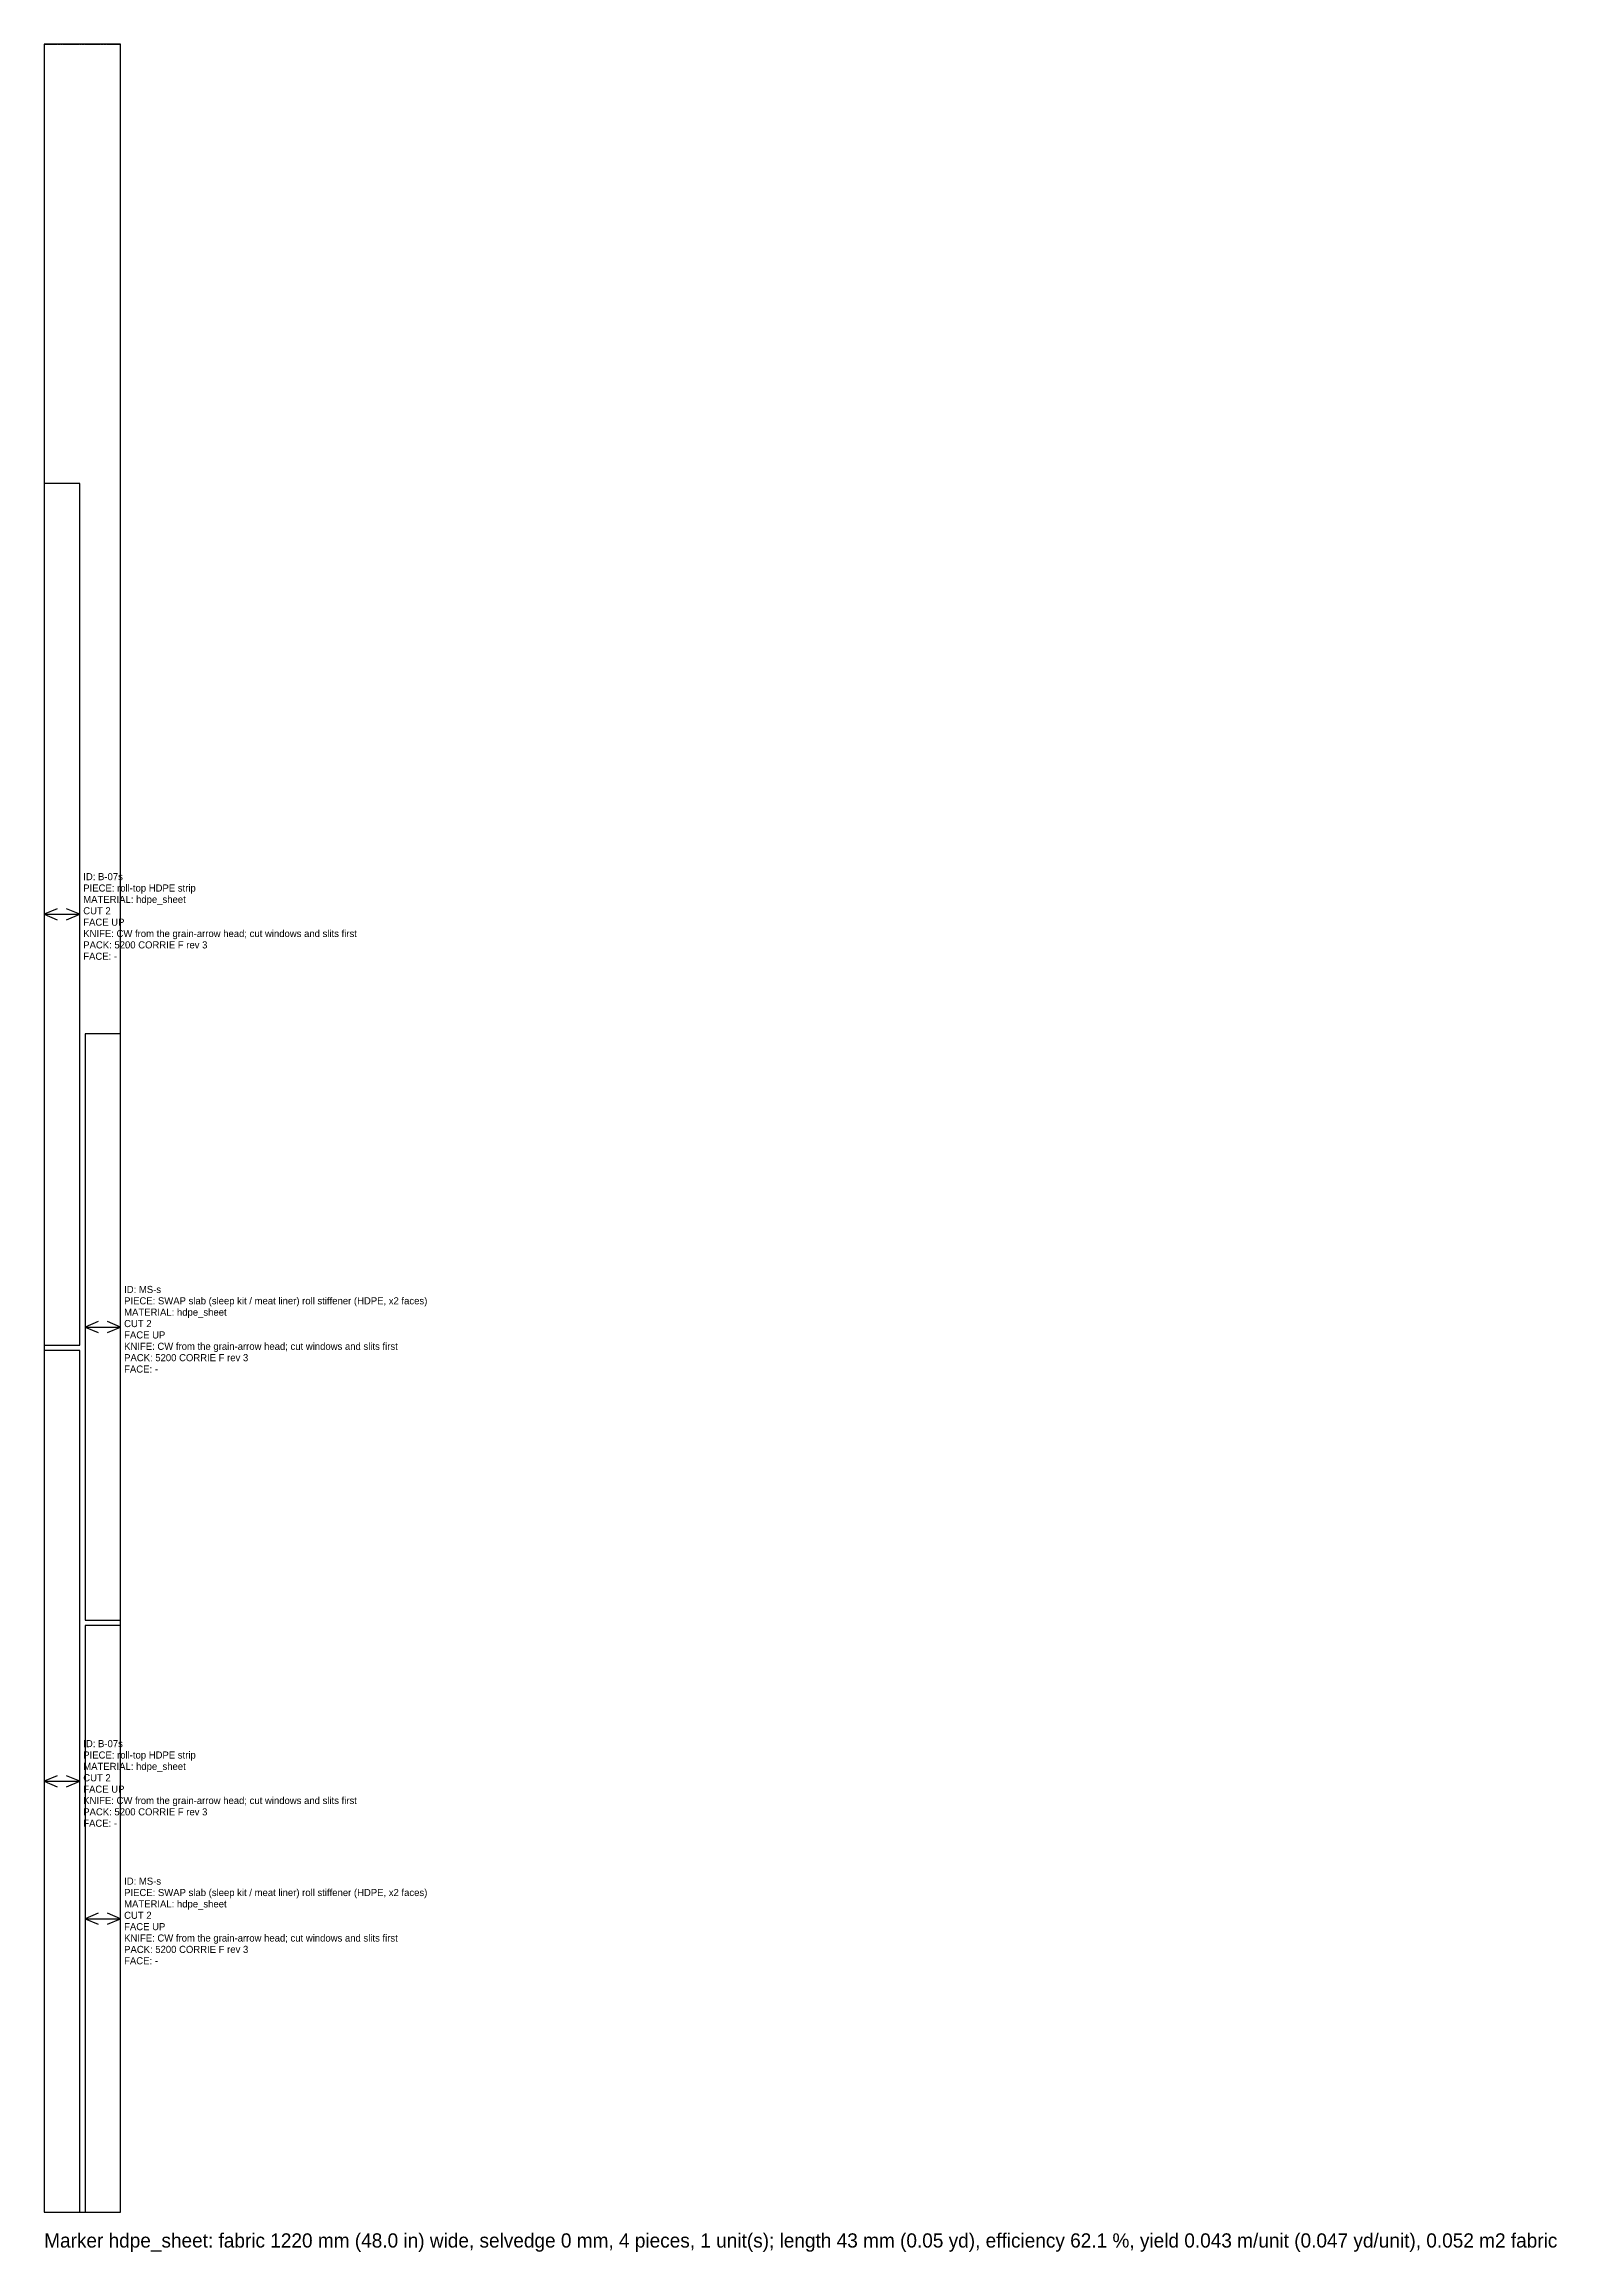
# Model space of a CAD drawing. Header units: millimetres. Extents: x 0 to 851, y -22 to 1220.
import ezdxf

# ---------------------------------------------------------------- set-up
doc = ezdxf.new("R2010")
doc.units = ezdxf.units.MM
doc.linetypes.add('DASHED', pattern=[1.524, 1.27, -0.254])
for name, color, linetype in [('CUT', 7, 'Continuous'), ('GRAIN', 5, 'Continuous'), ('SEW', 3, 'Continuous'), ('TEXT', 2, 'Continuous')]:
    doc.layers.add(name, color=color, linetype=linetype)

msp = doc.modelspace()

# ---------------------------------------------------------------- linework, layer by layer
at = {"layer": 'CUT'}
for points in [[(0, 972.7), (0, 487.8), (20, 487.8), (20, 972.7)], [(23, 663), (23, 333), (43, 333), (43, 663)], [(0, 484.8), (0, 0), (20, 0), (20, 484.8)], [(23, 330), (23, 0), (43, 0), (43, 330)]]:
    msp.add_lwpolyline(points, close=True, dxfattribs=at)
at = {"layer": 'GRAIN'}
for points in [[(7.4, 733.4), (0, 730.3), (7.4, 727.2)], [(12.6, 727.2), (20, 730.3), (12.6, 733.4)], [(0, 730.3), (20, 730.3)], [(30.4, 501.1), (23, 498), (30.4, 494.9)], [(23, 498), (43, 498)], [(35.6, 494.9), (43, 498), (35.6, 501.1)], [(7.4, 245.5), (0, 242.4), (7.4, 239.3)], [(0, 242.4), (20, 242.4)], [(12.6, 239.3), (20, 242.4), (12.6, 245.5)], [(30.4, 168.1), (23, 165), (30.4, 161.9)], [(23, 165), (43, 165)], [(35.6, 161.9), (43, 165), (35.6, 168.1)]]:
    msp.add_lwpolyline(points, dxfattribs=at)
at = {"layer": 'SEW', "linetype": 'DASHED'}
for points in [[(0, 972.7), (0, 487.8), (20, 487.8), (20, 972.7)], [(23, 663), (23, 333), (43, 333), (43, 663)], [(0, 484.8), (0, 0), (20, 0), (20, 484.8)], [(23, 330), (23, 0), (43, 0), (43, 330)]]:
    msp.add_lwpolyline(points, close=True, dxfattribs=at)
at = {"layer": 'TEXT', "linetype": 'DASHED'}
for p, q in [((0, 1220), (43, 1220)), ((0, 0), (43, 0))]:
    msp.add_line(p, q, dxfattribs=at)
at = {"layer": 'TEXT'}
msp.add_lwpolyline([(0, 0), (43, 0), (43, 1220), (0, 1220)], close=True, dxfattribs=at)

# ---------------------------------------------------------------- texts
for s, height, p in [('PIECE: roll-top HDPE strip', 4, (22, 743.1)), ('ID: B-07s', 4, (22, 749.5)), ('CUT 2', 4, (22, 730.3)), ('MATERIAL: hdpe_sheet', 4, (22, 736.7)), ('FACE UP', 4, (22, 723.9)), ('KNIFE: CW from the grain-arrow head; cut windows and slits first', 4, (22, 717.5)), ('PACK: 5200 CORRIE F rev 3', 4, (22, 711.1)), ('FACE: -', 4, (22, 704.7)), ('PIECE: SWAP slab (sleep kit / meat liner) roll stiffener (HDPE, x2 faces)', 4, (45, 510.8)), ('ID: MS-s', 4, (45, 517.2)), ('CUT 2', 4, (45, 498)), ('MATERIAL: hdpe_sheet', 4, (45, 504.4)), ('FACE UP', 4, (45, 491.6)), ('KNIFE: CW from the grain-arrow head; cut windows and slits first', 4, (45, 485.2)), ('PACK: 5200 CORRIE F rev 3', 4, (45, 478.8)), ('FACE: -', 4, (45, 472.4)), ('ID: B-07s', 4, (22, 261.6)), ('PIECE: roll-top HDPE strip', 4, (22, 255.2)), ('MATERIAL: hdpe_sheet', 4, (22, 248.8)), ('CUT 2', 4, (22, 242.4)), ('FACE UP', 4, (22, 236)), ('KNIFE: CW from the grain-arrow head; cut windows and slits first', 4, (22, 229.6)), ('PACK: 5200 CORRIE F rev 3', 4, (22, 223.2)), ('FACE: -', 4, (22, 216.8)), ('ID: MS-s', 4, (45, 184.2)), ('PIECE: SWAP slab (sleep kit / meat liner) roll stiffener (HDPE, x2 faces)', 4, (45, 177.8)), ('MATERIAL: hdpe_sheet', 4, (45, 171.4)), ('CUT 2', 4, (45, 165)), ('FACE UP', 4, (45, 158.6)), ('KNIFE: CW from the grain-arrow head; cut windows and slits first', 4, (45, 152.2)), ('PACK: 5200 CORRIE F rev 3', 4, (45, 145.8)), ('FACE: -', 4, (45, 139.4)), ('Marker hdpe_sheet: fabric 1220 mm (48.0 in) wide, selvedge 0 mm, 4 pieces, 1 unit(s); length 43 mm (0.05 yd), efficiency 62.1 %, yield 0.043 m/unit (0.047 yd/unit), 0.052 m2 fabric', 8, (0, -20))]:
    msp.add_text(s, height=height, dxfattribs=at).set_placement(p)

doc.saveas('drawing.dxf')
